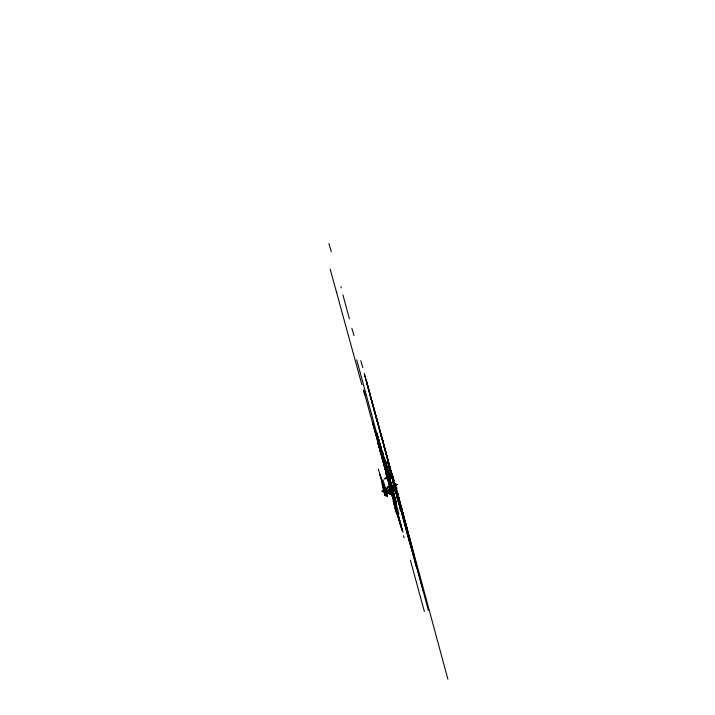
<?xml version="1.0" encoding="UTF-8"?>
<svg xmlns="http://www.w3.org/2000/svg" width="715" height="715" viewBox="0 0 715 715"><rect width="100%" height="100%" fill="white"/><g stroke="black" fill="none" stroke-linecap="round" stroke-linejoin="round"><path stroke-width="1.07" d="M389.577 476.512L389.139 477.361M391.856 487.147L381.721 450.772M387.789 477.602L387.181 478.827M389.183 476.869L396.593 505.791L391.15 486.978M391.659 487.469L392.213 487.433M389.8 476.744L389.97 476.092M390.077 476.637L390.238 476.127M389.344 477.334L388.799 478.228M389.085 477.45L388.987 477.7A9.912 6.944 -15 0 0 388.647 478.174L388.057 479.005M390.274 477.209L391.766 475.207M388.924 476.994L387.673 479.014M391.391 493.279L390.846 494.119L391.48 493.252L390.873 491.178M391.552 488.184L392.017 487.871L390.167 488.586L392.419 487.809L391.945 488.095M389.63 477.218L389.318 477.79M393.822 486.37L393.482 487.04M388.004 477.486L387.262 477.334M386.055 490.562L385.51 490.83M389.085 476.878L388.799 476.503M401.83 509.429L400.972 507.686M392.088 487.719L386.332 465.465M387.87 479.014L388.808 477.665M385.153 462.203L393.384 491.437M389.916 477.102L389.55 477.709A12.325 8.571 -15.8 0 1 389.335 478.031A43.186 29.673 -16.8 0 1 388.763 478.827M390.631 475.877L388.88 476.011M388.004 477.566L387.709 478.487A11.386 7.919 -15.8 0 1 387.414 478.818L387.324 478.916M391.168 476.548L391.06 476.735A1.698 1.189 -15.3 0 1 390.926 476.932L390.426 477.62M388.826 478.487L388.451 478.996M389.952 477.969L390.712 476.914M390.899 477.271L391.364 476.637A2.056 1.439 -15.3 0 0 391.507 476.404L391.534 476.369M388.71 476.61L389.228 476.476M377.52 421.761L372.47 403.251M390.131 477.423L389.612 478.147M393 487.728L392.544 488.39A17.339 12.146 -15.9 0 1 392.24 488.837A22.245 15.551 -16.1 0 1 392.043 489.114M389.255 477.888L388.862 478.433M391.284 476.074L390.855 476.673M389.925 477.084L390.345 476.539M386.574 455.518L385.349 450.986M393.053 487.594L393.241 487.344A4.04 2.842 -15.4 0 0 393.393 487.147L393.411 487.121M391.284 476.387L392.106 475.225M415.781 563.438L389.505 467.226M412.609 551.926L411.599 547.967M409.597 538.332L412.341 549.209M389.827 476.968L389.362 477.298M406.111 527.402L403.367 517.303M391.775 492.608L395.744 506.846M403.197 514.014L406.674 528.457M400.65 510.582L399.524 505.898M401.589 509.321L402.071 511.332M400.329 510.626L400.838 510.59M397.495 515.014L395.306 507.096M396.325 509.893L392.848 496.853M398.335 496.836L397.379 492.814L407.639 531.12M398.541 498.078L399.086 500.348L398.291 497.086M397.862 500.527L396.539 495.96L398.335 502.091M396.87 495.611L396.217 496.165M391.704 493.493L392.517 496.353M391.909 493.296L397.343 513.102M391.641 494.592L393.152 492.724L391.597 492.17L390.086 494.038M393.518 492.277L395.029 490.41L393.473 489.864L391.963 491.723M392.481 494.691L396.745 510.081M396.11 490.436L397.558 494.816M395.869 491.741L394.162 484.877M387.593 493.153L389.094 491.294L387.61 490.767L386.1 492.617L385.975 492.143M388.084 493.323L389.595 491.473L391.087 492L389.577 493.859L388.013 493.359M388.245 493.35L388.772 492.528M390.47 492.027L389.916 492.608M390.238 494.065L390.774 493.234M392.124 491.75L392.651 490.919M394.036 489.391L394.564 488.56M395.055 488.577L395.592 487.943L399.962 503.494M391.686 493.01L392.052 492.555L392.428 493.055M384.518 490.588L384.277 490.159M384.786 491.956L385.93 490.749L382.909 479.595M385.457 491.455L386.046 490.785M386.27 491.008L386.592 490.615L385.546 490.883L387.459 496.63M389.273 487.925L390.024 487.022L389.318 486.709M386.252 492.644L386.788 491.813M388.576 491.321C385.537 493.556 388.871 491.428 388.093 491.134M392.186 476.226L391.042 471.784M383.767 490.436L384.223 490.124M383.732 490.731L383.723 490.231L385.278 495.879L383.696 490.284M388.191 473.679L387.244 469.38L396.378 503.146L384.59 461.372M388.406 474.563L388.227 473.634M394.045 494.771L384.259 458.574L386.216 465.42M387.378 468.942C385.448 461.372 386.681 463.686 384.178 457.6M387.164 469.487L387.414 469.022M387.521 469.335L387.226 469.683L385.483 462.614M389.058 477.227L387.387 469.88M378.289 443.836L393.152 497.962M387.521 478.952L388.165 478.085A2.762 1.922 -15.5 0 0 388.317 477.79L388.504 477.03M407.613 533.551L406.54 529.52M361.87 384.688L330.142 268.983M354.005 335.523L351.852 328.239M342.914 294.875L349.376 318.792M328.936 243.583L331.304 251.769M390.488 489.266L389.791 489.829L390.354 489.078M394.993 507.999L396.208 507.015M385.322 479.113L384.67 478.88M389.72 475.287L389.023 475.547M388.594 489.668L390.453 488.801M388.728 489.82L389.863 489.766M387.351 477.066L386.189 477.692M387.146 477.334L385.939 477.897M386.27 477.995L385.43 478.29M387.727 476.512L388.826 476.029M389.8 475.261A6.998 4.862 -15.2 0 0 390.14 475.207A9.197 6.381 -15.2 0 0 390.765 475.082L391.293 474.948M391.391 475.01L391.042 475.243A22.576 15.533 -15.2 0 1 390.622 475.341A2.771 1.931 -15.3 0 0 390.202 475.448L388.817 475.824M388.665 475.877L389.604 475.439M386.699 477.298L389.452 476.288M388.692 476.297L389.157 478.523M388.62 476.11L387.932 476.333M391.212 474.975L391.168 475.1A9.349 6.551 -15.3 0 0 390.801 475.189L390.372 475.287M387.065 477.075L388.022 476.726M386.761 477.406L388.495 477.012M385.385 478.55L384.92 478.684M388.603 476.422L387.78 476.601M391.802 486.441L392.312 486.289A20.252 14.085 -15.2 0 0 392.857 486.191L394.09 485.959M389.693 475.189L391.177 474.885M387.753 476.932L388.603 476.592M384.554 489.936L383.446 490.258L383.955 490.481M378.378 469.094L381.059 478.871M390.39 485.476L392.151 484.993M383.463 490.338L384.125 490.231M386.073 490.839L385.421 490.955M385.921 491.178L386.18 490.713M384.357 492.215L384.259 491.554M389.514 492.295L390.569 492.027M387.083 495.629L387.164 496.219M385.179 478.487L386.315 478.424M387.566 477.406L387.056 477.468M386.672 466.395L389.586 475.573L387.852 468.709L387.155 469.442L393.965 494.7M388.889 476.226L389.97 476.083M386.368 477.969L386.842 478.076M391.373 474.93L391.722 475.001M389.97 469.952L387.628 460.147M385.859 464.035L385.081 462.453M387.602 469.013L384.956 462.364L387.602 469.585M388.495 487.719L389.175 487.952M391.892 491.759L393.518 492.331M391.239 491.813L392.115 495.146M388.29 491.786L388.013 491.151M391.32 492.671L392.589 497.291M391.749 492.93L396.289 508.07M385.662 490.964L387.164 496.219M391.972 493.198L392.606 495.817L391.409 492.599M385.573 491.214L384.92 491.804M382.82 490.401L382.176 491.187L383.642 489.355L385.126 489.882L383.624 491.732L382.06 491.232M384.804 491.107L384.232 491.804M396.771 495.888L394.734 487.648M386.02 492.653L387.593 493.207M390.015 494.065L391.641 494.646M399.229 501.179L401.24 508.901M399.703 501.814L402.706 514.827M399.98 504.575L398.881 502.207M400.418 505.255L399.828 501.555M400.436 505.889L402.643 513.665M400.543 506.577L402.536 514.237M395.61 505.711L398.166 515.158M398.952 519.876L395.332 506.05M395.341 507.212L396.289 509.902M395.234 507.453L393.313 501.215M394.832 507.945L396.253 513.066M401.732 511.252L403.93 518.965M391.766 488.05L390.363 488.479M385.591 462.453L387.423 469.532L385.528 462.239M388.048 461.595L395.386 488.524M370.209 395.627L370.969 398.058M403.421 535.767L404.198 537.734M391.677 492.197L401.767 529.073M381.828 450.924L384.268 457.618M399.453 506.506L399.917 507.909M400.159 508.633L400.757 510.439M391.713 473.41L396.396 490.848M380.827 434.363L381.846 437.5M381.381 436.588L382.775 440.958M384.482 447.992L385.85 452.282M384.143 458.44L384.697 460.246M385.126 461.649L385.948 464.339M386.377 465.724L387.432 469.165M391.15 491.285L392.919 497.175M384.607 461.479L386.35 467.297M392.464 491.312L394.135 496.88M391.427 490.946L393.196 496.836M392.785 496.46L394.537 502.296M391.918 493.207L393.527 498.596M384.375 489.981L385.957 495.298L383.803 487.264M395.091 486.432L396.834 492.331M396.423 491.956L398.157 497.801M392.937 479.256L393.205 480.167M397.227 494.011L395.645 488.613L402.465 513.468L397.352 492.724L399.086 500.357M396.325 491.527L396.584 492.429M336.416 291.371L336.774 292.569M398.925 504.084L400.373 509.009M380.916 446.553L381.676 449.136M382.319 451.299L383.544 455.455M382.373 451.505L383.481 455.258M369.977 394.171L370.281 395.207M373.802 408.086L374.106 409.096M388.54 476.029L389.604 479.649M340.939 286.688L341.287 287.886M390.417 487.424L395.967 506.569M384.464 491.5L384.813 492.546M385.519 451.817L387.262 458.038M394.403 484.573L396.092 490.445L394.367 484.609M384.733 461.801L389.157 477.111A15.426 10.698 -15.8 0 1 388.897 477.414M386.154 492.295L386.44 492.993L384.205 485.002M379.996 474.134L384.625 490.168M379.897 474.26L384.411 489.855M360.798 360.628L362.809 367.653M366.366 381.167L368.323 387.995M370.897 397.898L372.819 404.565M376.188 417.39L378.047 423.888M380.496 433.29L382.319 439.627L380.46 433.326M393.768 481.374L399.176 500.25M399.488 502.422L400.373 505.523M400.954 507.435L402.974 514.845M400.784 507.811L401.669 510.885M395.949 507.552L403.054 532.309M384.464 489.802L384.661 490.41M379.03 446.544L380.317 451.085M384.983 468.227L386.234 472.624M392.544 494.816L393.849 499.41M399.345 519.421L397.299 512.02L398.023 514.568M391.221 491.679L398.97 518.724M400.641 524.712L398.613 517.365L399.328 519.885M397.906 515.676L399.077 519.769M384.813 467.396L384.044 464.661L384.795 467.574M385.778 470.962L386.547 473.67M391.498 491.339L395.181 504.325M398.916 517.883L399.631 520.404M398.058 515.444L363.846 391.203M400.221 523.174L400.927 525.677M397.755 514.907L397.031 512.36L397.96 515.542M398.648 518.223L399.363 520.743M395.198 486.924L395.511 488.023M398.3 498.847L402.599 514.148M392.16 493.752L394.877 503.405M381.774 480.051L383.946 487.773M381.56 480.641L384.84 492.349M382.212 484.296L384.375 491.983M400.471 505.416L395.225 486.745M403.001 514.317L397.29 492.921M403.287 515.354L409.212 537.305M400.74 506.238L406.88 528.734M401.061 508.24L401.776 510.778L400.641 506.569M402.965 515.309L402.259 512.789L404.252 520.136M395.279 488.256L402.992 516.078L399.739 504.263M403.832 518.607L404.538 521.11M395.118 489.248L395.931 492.054M388.603 476.27L392.026 488.497M391.087 492.152L391.659 494.199M396.459 511.279L397.96 516.882M382.436 484.234L384.59 491.92M394.6 484.332L398.559 498.82M399.471 506.068L400.713 510.546M389.326 476.02L387.414 469.129L389.273 476.199M387.11 469.228L389.273 476.02A5.854 4.093 -15.3 0 1 389.702 475.931L390.256 476.047M378.584 443.863L400.936 525.212M380.04 449.771L382.829 459.817M378.289 444.203L400.668 525.552M370.835 397.746L381.345 435.837L377.663 422.485M389.925 468.066L393.357 480.551M389.559 466.797L395.744 489.185L364.239 373.677M399.614 503.619L395.145 487.264M376.573 432.521L394.287 496.711M381.444 450.495L394.644 498.721M377.931 442.129L392.732 495.665M383.535 490.124L384.491 489.998L382.096 482.33L384.473 490.651M370.45 395.654L366.554 381.488L428.374 610.342M382.418 439.323L405.494 524.309M383.857 445.231L400.48 506.193M396.253 491.276L408.033 534.382M387.298 469.952L393.223 491.616M410.383 560.194L424.379 611.477M372.515 422.333L402.223 530.45M389.577 486.352L391.436 493.109M410.41 541.55L398.541 497.89L410.374 541.595M392.365 476.548L405.816 525.891M384.187 459.539L396.45 504.611M377.931 437.106L398.863 513.888M376.501 432.387L396.164 504.745M384.214 464.393L392.097 493.234M377.913 442.129L402.027 530.467M397.022 513.272L397.969 516.829M386.913 476.816L388.906 484.135M391.382 493.386L396.476 512.119M385.09 495.003L385.117 495.45M392.204 473.375L447.903 679.25M376.09 416.407L423.316 591.234M388.459 464.357L411.027 547.511M416.264 566.727L387.423 460.523L396.602 494.896M379.075 441.548L394.591 499.007M356.722 359.886L390.14 482.571M396.905 510.439L399.015 518.241M398.219 515.792L400.311 523.532M378.289 442.719L379.54 447.34M396.637 510.778L400.454 524.756M379.745 448.636L380.988 453.221M383.615 462.954L385.886 471.346M363.524 389.97L364.882 394.966M377.994 443.059L379.245 447.688M386.243 492.26L386.413 492.903M383.821 487.353L384 487.996M397.281 492.715L407.604 531.334M390.899 488.881L394.752 503.119M400.704 506.399L401.821 510.573M402 511.761L403.099 515.899M382.123 438.17L383.365 442.8M383.571 444.095L384.795 448.68M388.084 461.55L394.725 486.406M364.471 374.097L376.564 419.428M386.154 492.313L387.298 496.603M382.194 484.618L383.705 490.275M411.116 544.187L414.459 556.896M403.072 514.586L406.585 527.911M400.668 505.979L404.225 519.483M387.557 460.12L397.477 497.738M397.656 495.629L398.872 500.268M395.815 507.007L396.646 510.188M390.649 488.032L393.25 497.962M396.047 487.684L402.661 513.03L401.66 509.446M396.593 494.449L397.933 499.588M385.912 461.488L389.559 475.547M397.808 498.793L396.012 491.607L396.861 495.468M385.081 462.48L389.97 481.839M393.304 501.215L394.608 506.408M401.535 507.856L403.117 514.201M391.954 492.671L393.214 498.033M388.308 473.705L389.148 477.12L387.226 469.272M377.654 435.962L378.217 438.25M395.681 488.086L396.923 493.448M404.708 520.735L405.182 522.71L404.663 520.511M403.046 514.469L404.887 522.013M403.948 518.241L404.69 521.324M401.526 509.58L400.579 505.639L402.366 513.057M401.562 509.724L402.339 512.932M391.668 486.441L392.231 488.765M397.075 496.228L398.353 501.564M381.917 451.272L386.744 471.417M378.736 439.636L383.651 460.129M402.402 513.361L402.688 514.612M389.764 475.386A8.249 5.774 -15.3 0 1 390.238 475.305M396.932 488.059L395.431 489.909L393.885 489.364L395.386 487.505L396.932 488.059M391.99 494.405L391.454 492.438L391.981 494.405M389.898 492.152L388.996 493.261L389.898 492.152M397.165 484.475L391.552 491.393L385.957 489.409L391.588 482.518L397.165 484.475M385.626 490.061L384.116 491.911L385.6 492.501L387.11 490.588L385.626 490.061M388.522 486.423L386.127 489.364L388.522 486.423M389.21 486.736L388.468 487.639L389.219 486.736M391.355 472.964L389.621 466.931L391.32 473.008M381.256 448.85L377.636 435.864L381.256 448.85M386.341 475.028L385.76 472.892L386.332 475.073M392.651 495.772L392.026 493.091L392.651 495.772"/></g></svg>
